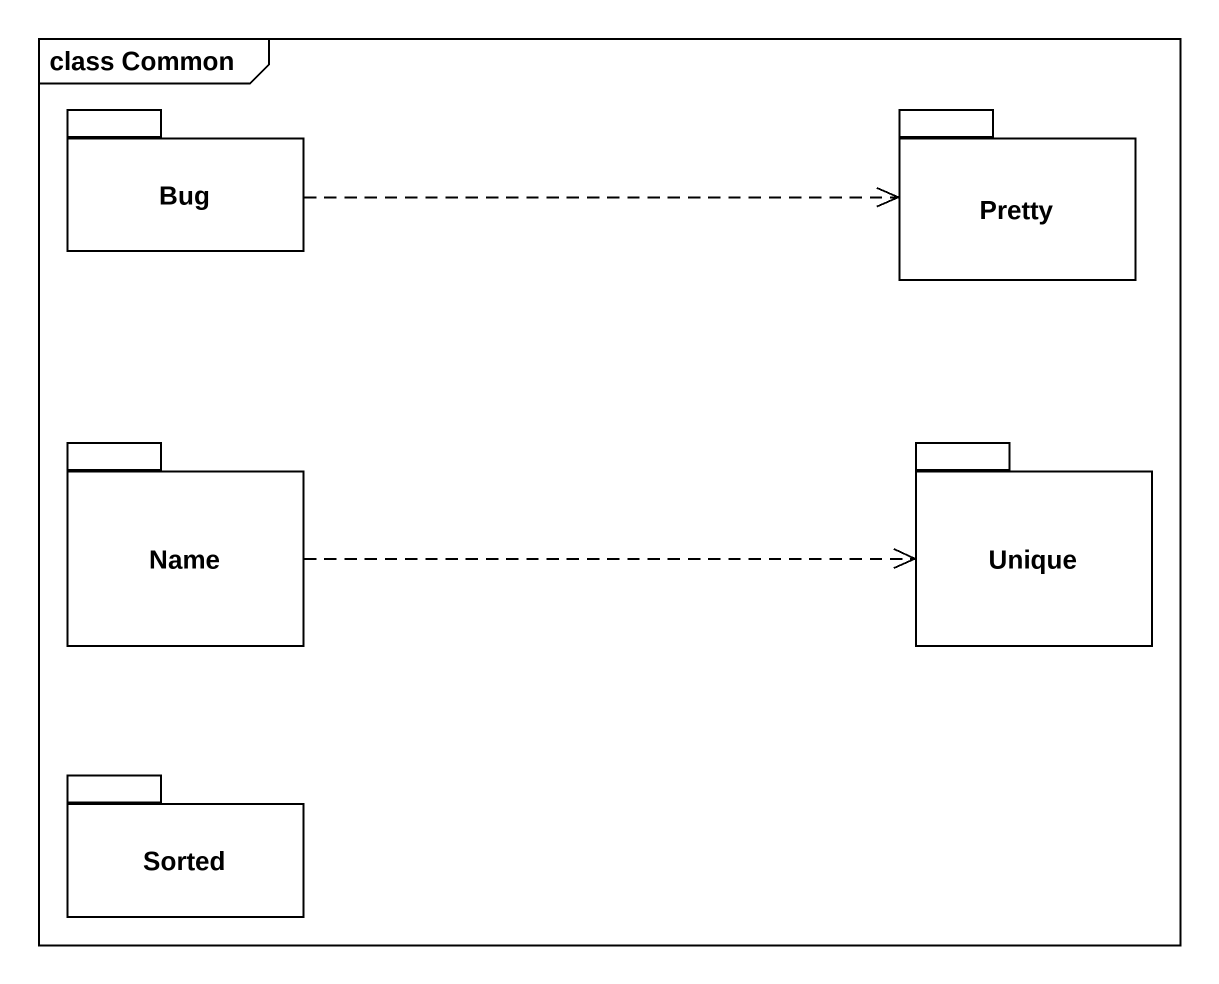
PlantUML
@startuml
mainframe class Common
package Bug {
}
package Pretty {
}
package Name {
}
package Unique {
}
package Sorted {
}
Bug .right.> Pretty
Name .right.> Unique
@enduml
